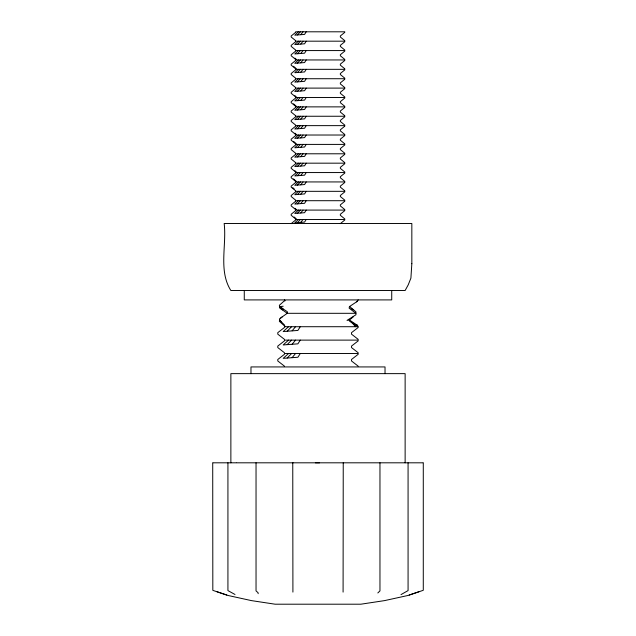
<?xml version="1.0" encoding="UTF-8"?>
<svg xmlns="http://www.w3.org/2000/svg" width="636" height="636" viewBox="0 0 636 636"><rect width="100%" height="100%" fill="white"/><g stroke="black" fill="none" stroke-linecap="round" stroke-linejoin="round"><path stroke-width="0.95" d="M349.49 306.409L355.937 311.847L355.937 314.764L347.025 320.385L349.641 320.131L356.653 324.829L358.219 326.713L284.491 326.713L284.809 326.196L279.363 321.323L279.792 318.604L287.408 313.174L287.313 311.696L279.649 306.719M284.793 326.26L284.411 324.916L279.609 320.131M343.09 592.1L343.241 462.809M306.194 31.8L304.596 34.408L294.778 35.187L298.371 31.8M306.194 41.181L304.596 43.789L294.778 44.576L298.371 41.181M306.194 50.57L304.596 53.178L294.778 53.957L298.371 50.57M306.194 59.951L304.596 62.559L294.778 63.338L298.371 59.951M306.194 69.332L304.596 71.94L294.778 72.727L298.371 69.332M306.194 78.721L304.596 81.329L294.778 82.108L298.371 78.721M306.194 88.102L304.596 90.71L294.778 91.489L298.371 88.102M306.194 97.483L304.596 100.091L294.778 100.878L298.371 97.483M306.194 106.872L304.596 109.471L294.778 110.259L298.371 106.872M306.194 116.253L304.596 118.86L294.778 119.64L298.371 116.253M306.194 125.634L304.596 128.241L294.778 129.029L298.371 125.634M306.194 135.023L304.596 137.622L294.778 138.41L298.371 135.023M306.194 144.404L304.596 147.011L294.778 147.791L298.371 144.404M306.194 153.785L304.596 156.392L294.778 157.172L298.371 153.785M306.194 163.174L304.596 165.773L294.778 166.56L298.371 163.174M306.194 172.555L304.596 175.162L294.778 175.941L298.371 172.555M306.194 181.936L304.596 184.543L294.778 185.322L298.371 181.936M306.194 191.325L304.596 193.924L294.778 194.711L298.371 191.325M306.194 200.706L304.596 203.313L294.778 204.092L298.371 200.706M306.194 210.087L304.596 212.694L294.778 213.473L298.371 210.087M306.194 219.476L304.596 222.075L294.778 222.862L298.371 219.476M300.287 326.713L297.894 330.434L283.171 331.555L288.561 326.713M300.287 340.117L297.894 343.845L283.171 344.958L288.561 340.117M300.287 353.521L297.894 357.249L283.171 358.362L288.561 353.521M358.219 299.906L356.653 301.782L349.426 306.608L349.124 308.15L355.882 313.31L287.226 313.31L279.792 308.007L279.363 305.288L284.809 300.423L284.491 299.906M400.998 594.604L408.073 590.598L408.073 462.809M300.764 34.67L303.022 31.8M300.764 44.051L303.022 41.181M300.764 53.432L303.022 50.57M300.764 62.821L303.022 59.951M300.764 72.202L303.022 69.332M300.764 81.583L303.022 78.721M300.764 90.972L303.022 88.102M300.764 100.353L303.022 97.483M300.764 109.734L303.022 106.872M300.764 119.123L303.022 116.253M300.764 128.504L303.022 125.634M300.764 137.885L303.022 135.023M300.764 147.274L303.022 144.404M300.764 156.655L303.022 153.785M300.764 166.036L303.022 163.174M300.764 175.425L303.022 172.555M300.764 184.806L303.022 181.936M300.764 194.187L303.022 191.325M300.764 203.576L303.022 200.706M300.764 212.957L303.022 210.087M300.764 222.338L303.022 219.476M292.147 330.807L295.533 326.713M292.147 344.211L295.533 340.117M292.147 357.623L295.533 353.521M377.824 592.959L379.962 590.892L379.962 462.809M297.465 34.924L300.399 31.8M297.465 44.313L300.399 41.181M297.465 53.694L300.399 50.57M297.465 63.075L300.399 59.951M297.465 72.464L300.399 69.332M297.465 81.845L300.399 78.721M297.465 91.226L300.399 88.102M297.465 100.615L300.399 97.483M297.465 109.996L300.399 106.872M297.465 119.377L300.399 116.253M297.465 128.766L300.399 125.634M297.465 138.147L300.399 135.023M297.465 147.528L300.399 144.404M297.465 156.917L300.399 153.785M297.465 166.298L300.399 163.174M297.465 175.679L300.399 172.555M297.465 185.068L300.399 181.936M297.465 194.449L300.399 191.325M297.465 203.83L300.399 200.706M297.465 213.219L300.399 210.087M297.465 222.6L300.399 219.476M287.194 331.181L291.598 326.713M287.194 344.585L291.598 340.117M287.194 357.989L291.598 353.521M280.214 318.525L282.4 316.712M353.362 316.776L349.426 320.019L349.744 321.434L357.893 326.165M295.661 32.325L291.193 35.974L291.193 37.015L295.661 40.664M295.661 41.706L291.193 45.355L291.193 46.396L295.661 50.045M295.661 51.087L291.193 54.736L291.193 55.777L295.661 59.426M295.661 60.476L291.193 64.125L291.193 65.166L295.661 68.815M295.661 69.857L291.193 73.506L291.193 74.547L295.661 78.196M344.807 32.325L340.34 35.974L340.34 37.015L344.807 40.664M295.661 79.238L291.193 82.887L291.193 83.928L295.661 87.577M344.807 41.706L340.34 45.355L340.34 46.396L344.807 50.045M295.661 88.627L291.193 92.276L291.193 93.317L295.661 96.966M344.807 51.087L340.34 54.736L340.34 55.777L344.807 59.426M295.661 98.008L291.193 101.657L291.193 102.698L295.661 106.347M344.807 60.476L340.34 64.125L340.34 65.166L344.807 68.815M295.661 107.389L291.193 111.038L291.193 112.079L295.661 115.728M344.807 69.857L340.34 73.506L340.34 74.547L344.807 78.196M295.661 116.778L291.193 120.427L291.193 121.468L295.661 125.117M344.807 79.238L340.34 82.887L340.34 83.928L344.807 87.577M295.661 126.159L291.193 129.808L291.193 130.849L295.661 134.498M344.807 88.627L340.34 92.276L340.34 93.317L344.807 96.966M295.661 135.54L291.193 139.189L291.193 140.23L295.661 143.879M344.807 98.008L340.34 101.657L340.34 102.698L344.807 106.347M295.661 144.929L291.193 148.578L291.193 149.619L295.661 153.268M344.807 107.389L340.34 111.038L340.34 112.079L344.807 115.728M295.661 154.31L291.193 157.959L291.193 159L295.661 162.649M344.807 116.778L340.34 120.427L340.34 121.468L344.807 125.117M295.661 163.691L291.193 167.34L291.193 168.381L295.661 172.03M344.807 126.159L340.34 129.808L340.34 130.849L344.807 134.498M295.661 173.071L291.193 176.729L291.193 177.77L295.661 181.419M344.807 135.54L340.34 139.189L340.34 140.23L344.807 143.879M295.661 182.46L291.193 186.109L291.193 187.151L295.661 190.8M344.807 144.929L340.34 148.578L340.34 149.619L344.807 153.268M295.661 191.841L291.193 195.491L291.193 196.532L295.661 200.181M344.807 154.31L340.34 157.959L340.34 159L344.807 162.649M295.661 201.222L291.193 204.871L291.193 205.921L295.661 209.57M344.807 163.691L340.34 167.34L340.34 168.381L344.807 172.03M295.661 210.611L291.193 214.26L291.193 215.302L295.661 218.951M344.807 173.071L340.34 176.729L340.34 177.77L344.807 181.419M291.193 223.641L295.661 219.992M344.807 182.46L340.34 186.109L340.34 187.151L344.807 190.8M344.807 191.841L340.34 195.491L340.34 196.532L344.807 200.181M344.807 201.222L340.34 204.871L340.34 205.921L344.807 209.57M344.807 210.611L340.34 214.26L340.34 215.302L344.807 218.951M340.34 223.641L344.807 219.992M356.764 301.703L357.607 301.019L356.653 301.782M284.491 327.461L277.781 332.668L277.781 334.162L284.491 339.378M284.491 340.864L277.781 346.079L277.781 347.566L284.491 352.781M284.491 354.268L277.781 359.483L277.781 360.97L284.491 366.185M358.219 327.461L351.509 332.668L351.509 334.162L358.219 339.378M358.219 340.864L351.509 346.079L351.509 347.566L358.219 352.781M358.219 354.268L351.509 359.483L351.509 360.97L358.219 366.185M409.234 595.05L423.282 590.295L423.282 462.809M418.965 591.742L407.891 595.495L384.534 600.615L360.898 604.2L275.102 604.2L251.466 600.615L228.109 595.495L212.822 590.359L212.718 462.809M283.171 306.234L280.214 306.608L283.243 309.12M315.377 462.809L319.574 462.809M295.661 31.8L344.807 31.8M295.661 41.181L344.807 41.181M295.661 50.57L344.807 50.57M295.661 59.951L344.807 59.951M295.661 69.332L344.807 69.332M295.661 78.721L344.807 78.721M295.661 88.102L344.807 88.102M295.661 97.483L344.807 97.483M295.661 106.872L344.807 106.872M295.661 116.253L344.807 116.253M295.661 125.634L344.807 125.634M295.661 135.023L344.807 135.023M295.661 144.404L344.807 144.404M295.661 153.785L344.807 153.785M295.661 163.174L344.807 163.174M295.661 172.555L344.807 172.555M295.661 181.936L344.807 181.936M295.661 191.325L344.807 191.325M295.661 200.706L344.807 200.706M295.661 210.087L344.807 210.087M295.661 219.476L344.807 219.476M279.689 320.202L281.025 321.434M284.491 340.117L358.219 340.117M284.491 353.521L358.219 353.521M213.124 462.809L236.266 462.809M236.679 462.809L292.91 462.809M293.172 462.809L422.876 462.809M217.035 591.742L226.766 595.05M350.985 308.484L353.362 309.835M356.653 324.829L357.607 325.6L356.764 324.916M280.214 308.094L282.4 309.907M294.905 58.122L296.304 59.339M293.506 66.295L296.304 68.728M294.905 95.662L296.304 96.879M293.506 103.827L296.304 106.26M294.905 133.194L296.304 134.411M293.506 141.359L296.304 143.792M294.905 170.726L296.304 171.943M293.506 178.899L296.304 181.332M292.806 187.676L294.206 188.892M294.905 208.266L296.304 209.483M294.206 217.043L296.304 218.864M235.002 594.485L227.927 590.598L227.927 462.809M351.978 322.786L355.786 326.713L352.781 323.239M292.91 592.1L292.759 462.809M284.793 300.359L284.92 300.963M258.176 593.69L258.041 592.688L256.038 590.892L256.038 462.809M405.132 462.809L405.132 373.634L230.868 373.634L230.868 462.809M391.728 290.517L391.728 299.906L244.272 299.906L244.272 290.517M385.026 373.634L385.026 366.932L250.974 366.932L250.974 373.634M411.834 263.709L410.904 278.147L408.225 284.849L405.132 290.517L230.868 290.517C218.299 270.666 226.79 245.432 224.166 223.49L411.834 223.49L411.834 263.709"/></g></svg>
